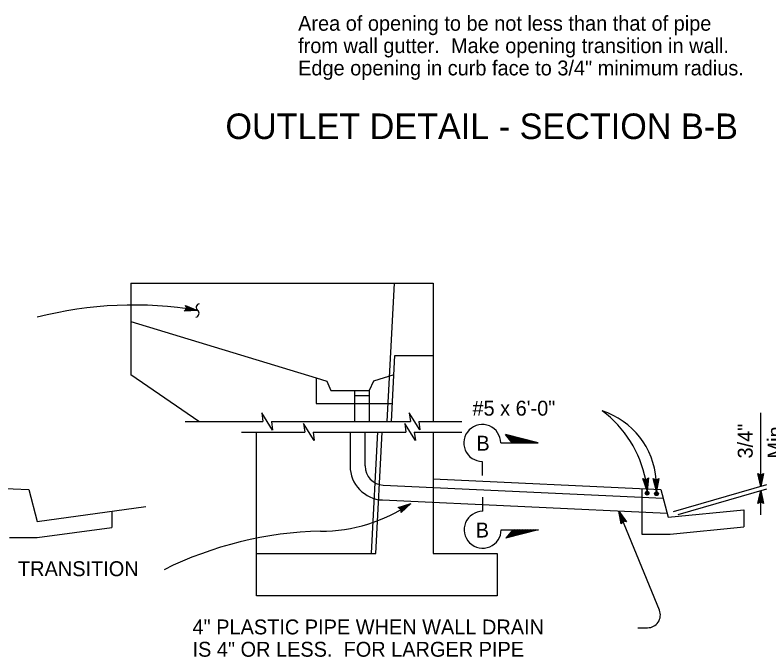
# Model space of a CAD drawing. Extents: x -894 to 866, y -472 to 714.
# Drawn here: x -532.9 to -178.8, y 106.7 to 408.5 of the extents above; entities that cross this region are included whole.
import ezdxf

# ---------------------------------------------------------------- set-up
doc = ezdxf.new("R2010")
doc.units = 0
for name, color, linetype in [('df_INLET', 7, 'Continuous'), ('mc_CURB-GUTTER', 7, 'Continuous'), ('pp_PRESENTATION', 7, 'Continuous'), ('rd_PROFILE-OG', 7, 'Continuous'), ('wall_RW-DETAIL', 7, 'Continuous'), ('wall_RW-DETAIL-anno', 7, 'Continuous')]:
    doc.layers.add(name, color=color, linetype=linetype)

msp = doc.modelspace()

# ---------------------------------------------------------------- linework, layer by layer
at = {"layer": 'df_INLET'}
for p, q in [((-373.52, 231.94), (-373.52, 217.41)), ((-366.52, 231.94), (-366.52, 217.41)), ((-366.52, 229.44), (-373.52, 229.44)), ((-375.52, 212.41), (-375.52, 196.49)), ((-368.52, 196.49), (-368.52, 212.41)), ((-359.94, 187.5), (-228.44, 181.36)), ((-360.27, 180.51), (-226.55, 174.26))]:
    msp.add_line(p, q, dxfattribs=at)
for radius in [16, 9]:
    msp.add_arc((-359.52, 196.49), radius, 180, 267.3246, dxfattribs=at)
at = {"layer": 'mc_CURB-GUTTER'}
for p, q in [((-391.52, 237.94), (-391.52, 225.94)), ((-391.52, 237.94), (-386.52, 236.41)), ((-355, 239.31), (-364.52, 236.41)), ((-386.52, 236.41), (-384.52, 231.94)), ((-364.52, 236.41), (-366.52, 231.94)), ((-384.52, 231.94), (-366.52, 231.94)), ((-391.52, 225.94), (-355.7, 225.94)), ((-633.52, 190.41), (-526.52, 185.41)), ((-336.52, 190.41), (-229.52, 185.41)), ((-526.52, 185.41), (-522.52, 170.41)), ((-238.52, 185.83), (-238.52, 164.47)), ((-229.52, 185.41), (-226.05, 172.4)), ((-522.52, 170.41), (-471.52, 177.41)), ((-487.52, 175.22), (-487.52, 167.64)), ((-226.05, 172.4), (-190.52, 175.86)), ((-190.52, 175.86), (-190.52, 167.84)), ((-522.52, 162.83), (-487.52, 167.64)), ((-225.15, 164.47), (-190.52, 167.84)), ((-238.52, 164.47), (-225.15, 164.47)), ((-535.52, 162.83), (-522.52, 162.83))]:
    msp.add_line(p, q, dxfattribs=at)
at = {"layer": 'pp_PRESENTATION'}
for p, q in [((-453.08, 217.41), (-416.51, 217.41)), ((-412.51, 217.41), (-407.01, 217.41)), ((-407.02, 217.41), (-347.6, 217.41)), ((-352.72, 217.43), (-347.22, 217.43)), ((-343.22, 217.43), (-337.72, 217.43)), ((-338.91, 217.41), (-323.01, 217.41)), ((-426.51, 212.41), (-402.21, 212.41)), ((-402.37, 212.42), (-396.87, 212.42)), ((-392.87, 212.42), (-387.37, 212.42)), ((-390.13, 212.41), (-349.95, 212.41)), ((-354.86, 212.43), (-349.36, 212.43)), ((-345.36, 212.43), (-339.86, 212.43)), ((-341.02, 212.41), (-323.01, 212.41)), ((-287.17, 207.31), (-302.52, 211.22)), ((-299.35, 207.31), (-302.52, 211.22)), ((-288.43, 207.31), (-302.19, 210.81)), ((-289.69, 207.31), (-301.86, 210.41)), ((-290.96, 207.31), (-301.53, 210)), ((-292.22, 207.31), (-301.21, 209.6)), ((-293.48, 207.31), (-300.88, 209.19)), ((-304.75, 207.31), (-287.17, 207.31)), ((-294.74, 207.31), (-300.55, 208.79)), ((-296.01, 207.31), (-300.22, 208.38)), ((-297.27, 207.31), (-299.89, 207.97)), ((-298.53, 207.31), (-299.56, 207.57)), ((-313.43, 198.63), (-313.43, 192.02)), ((-313.24, 175.22), (-313.24, 181.82)), ((-304.56, 166.54), (-286.98, 166.54)), ((-286.98, 166.54), (-302.33, 162.62)), ((-299.16, 166.54), (-302.33, 162.62)), ((-288.24, 166.54), (-302, 163.03)), ((-289.5, 166.54), (-301.67, 163.43)), ((-290.77, 166.54), (-301.34, 163.84)), ((-292.03, 166.54), (-301.01, 164.25)), ((-293.29, 166.54), (-300.69, 164.65)), ((-294.55, 166.54), (-300.36, 165.06)), ((-295.81, 166.54), (-300.03, 165.46)), ((-297.08, 166.54), (-299.7, 165.87)), ((-298.34, 166.54), (-299.37, 166.27))]:
    msp.add_line(p, q, dxfattribs=at)
for points in [[(-412.51, 217.41), (-412.01, 213.41), (-417.01, 221.41), (-416.51, 217.41)], [(-343.22, 217.43), (-342.72, 213.43), (-347.72, 221.43), (-347.22, 217.43)], [(-392.87, 212.42), (-392.37, 208.42), (-397.37, 216.42), (-396.87, 212.42)], [(-345.36, 212.43), (-344.86, 208.43), (-349.86, 216.43), (-349.36, 212.43)]]:
    msp.add_lwpolyline(points, dxfattribs=at)
for centre, start, end in [((-313.43, 207.31), 0, 270.0005), ((-313.24, 166.54), 89.9995, 360)]:
    msp.add_arc(centre, 8.68, start, end, dxfattribs=at)
at = {"layer": 'rd_PROFILE-OG'}
msp.add_line((-478.52, 264.41), (-391.52, 237.94), dxfattribs=at)
at = {"layer": 'wall_RW-DETAIL'}
for p, q in [((-478.52, 282.41), (-336.52, 282.41)), ((-478.52, 282.41), (-478.52, 239.41)), ((-358.15, 217.41), (-354.73, 282.41)), ((-336.52, 282.41), (-336.52, 217.41)), ((-356.15, 217.41), (-354.52, 248.41)), ((-354.52, 248.41), (-336.52, 248.41)), ((-446.52, 217.41), (-478.52, 239.41)), ((-365.52, 155.52), (-362.52, 212.52)), ((-419.52, 135.41), (-419.52, 212.41)), ((-363.52, 155.41), (-360.52, 212.41)), ((-336.52, 212.41), (-336.52, 155.41)), ((-419.52, 155.41), (-363.52, 155.41)), ((-336.52, 155.41), (-306.52, 155.41)), ((-306.52, 155.41), (-306.52, 135.41)), ((-306.52, 135.41), (-419.52, 135.41))]:
    msp.add_line(p, q, dxfattribs=at)
at = {"layer": 'wall_RW-DETAIL-anno'}
for p, q in [((-453.29, 269.31), (-452.28, 270.49)), ((-447.15, 269.63), (-453.29, 269.31)), ((-453.29, 269.31), (-453.29, 269.31)), ((-448.52, 269.86), (-453, 269.63)), ((-452.28, 270.49), (-452.85, 271.94)), ((-452.85, 271.94), (-452.85, 271.94)), ((-452.85, 271.94), (-447.15, 269.63)), ((-449.88, 270.09), (-452.77, 269.94)), ((-452.69, 271.56), (-448.51, 269.86)), ((-452.52, 271.16), (-449.88, 270.09)), ((-451.24, 270.32), (-452.47, 270.26)), ((-452.4, 270.79), (-451.24, 270.32)), ((-447.15, 269.63), (-447.15, 269.63)), ((-182.61, 186.93), (-182.61, 221.45)), ((-182.61, 186.93), (-183.94, 192.93)), ((-183.94, 192.93), (-183.94, 192.93)), ((-183.94, 192.93), (-182.61, 192.12)), ((-182.61, 188.32), (-183.58, 192.69)), ((-182.61, 189.69), (-183.23, 192.51)), ((-182.61, 191.07), (-182.88, 192.28)), ((-182.61, 192.12), (-181.27, 192.93)), ((-181.27, 192.93), (-182.61, 186.93)), ((-181.63, 192.71), (-182.61, 188.3)), ((-181.99, 192.47), (-182.61, 189.69)), ((-182.33, 192.3), (-182.61, 191.07)), ((-181.27, 192.93), (-181.27, 192.93)), ((-236, 184.8), (-238.05, 190.59)), ((-238.05, 190.59), (-238.05, 190.59)), ((-238.05, 190.59), (-236.63, 189.96)), ((-236.17, 186.18), (-237.66, 190.4)), ((-236.33, 187.54), (-237.3, 190.27)), ((-236.5, 188.91), (-236.91, 190.08)), ((-236.63, 189.96), (-235.4, 190.92)), ((-236.63, 189.92), (-236, 184.8)), ((-236.38, 190.17), (-236.5, 188.91)), ((-236.05, 190.38), (-236.33, 187.54)), ((-235.72, 190.66), (-236.16, 186.17)), ((-235.4, 190.92), (-236, 184.8)), ((-235.4, 190.92), (-235.4, 190.92)), ((-231.59, 184.62), (-233.12, 190.57)), ((-233.12, 190.57), (-233.12, 190.57)), ((-233.12, 190.57), (-231.76, 189.82)), ((-231.64, 186.01), (-232.75, 190.35)), ((-231.68, 187.38), (-232.4, 190.18)), ((-231.73, 188.76), (-232.03, 189.96)), ((-231.77, 190.01), (-231.59, 184.62)), ((-231.76, 189.82), (-230.45, 190.66)), ((-231.49, 190), (-231.73, 188.76)), ((-231.15, 190.19), (-231.68, 187.38)), ((-230.8, 190.43), (-231.64, 186)), ((-230.45, 190.66), (-231.59, 184.62)), ((-230.45, 190.66), (-230.45, 190.66)), ((-223.66, 175.09), (-179.73, 187.76)), ((-236, 184.8), (-236, 184.8)), ((-231.59, 184.62), (-231.59, 184.62)), ((-221.38, 173.75), (-179.73, 185.75)), ((-183.95, 178.92), (-182.61, 184.92)), ((-182.61, 186.93), (-182.61, 186.93)), ((-182.61, 173.58), (-182.61, 184.92)), ((-182.61, 184.92), (-182.61, 184.92)), ((-182.61, 184.92), (-181.28, 178.92)), ((-183.6, 179.14), (-182.61, 183.54)), ((-183.24, 179.37), (-182.61, 182.16)), ((-182.89, 179.55), (-182.61, 180.78)), ((-182.61, 183.53), (-181.64, 179.15)), ((-182.61, 182.16), (-181.99, 179.33)), ((-182.61, 180.78), (-182.35, 179.57)), ((-352.89, 176.93), (-347.08, 178.92)), ((-352.52, 176.74), (-348.25, 178.2)), ((-352.13, 176.56), (-349.43, 177.48)), ((-349.43, 177.48), (-351.51, 175.47)), ((-347.08, 178.92), (-351.5, 174.65)), ((-348.26, 178.19), (-351.48, 175.08)), ((-347.08, 178.92), (-347.08, 178.92)), ((-182.61, 179.72), (-183.95, 178.92)), ((-183.95, 178.92), (-183.95, 178.92)), ((-181.28, 178.92), (-182.61, 179.72)), ((-181.28, 178.92), (-181.28, 178.92)), ((-351.51, 176.21), (-352.89, 176.93)), ((-352.89, 176.93), (-352.89, 176.93)), ((-351.8, 176.35), (-350.61, 176.76)), ((-351.5, 174.65), (-351.51, 176.21)), ((-350.61, 176.76), (-351.5, 175.9)), ((-351.5, 174.65), (-351.5, 174.65)), ((-230.23, 128.71), (-249.24, 175.32)), ((-248.21, 169.26), (-249.24, 175.32)), ((-249.24, 175.32), (-249.24, 175.32)), ((-249.24, 175.32), (-245.74, 170.27)), ((-247.96, 169.6), (-248.72, 174.05)), ((-248.71, 174.04), (-246.16, 170.35)), ((-247.27, 170.51), (-248.21, 169.26)), ((-247.72, 169.95), (-248.2, 172.76)), ((-248.2, 172.76), (-246.55, 170.38)), ((-247.46, 170.24), (-247.67, 171.48)), ((-247.67, 171.48), (-246.97, 170.47)), ((-245.74, 170.27), (-247.27, 170.51)), ((-245.74, 170.27), (-245.74, 170.27)), ((-248.21, 169.26), (-248.21, 169.26)), ((-240.31, 120.36), (-235.78, 120.45))]:
    msp.add_line(p, q, dxfattribs=at)
for centre, radius in [((-236.01, 183.7), 0.879), ((-236.01, 183.7), 0.773), ((-236.01, 183.7), 0.668), ((-236.01, 183.7), 0.562), ((-236.01, 183.7), 0.457), ((-231.61, 183.47), 0.879), ((-231.61, 183.47), 0.773), ((-236.01, 183.7), 0.352), ((-236.01, 183.7), 0.246), ((-236.01, 183.7), 0.105), ((-231.61, 183.47), 0.668), ((-231.61, 183.47), 0.562), ((-231.61, 183.47), 0.457), ((-231.61, 183.47), 0.352), ((-231.61, 183.47), 0.246), ((-231.61, 183.47), 0.105)]:
    msp.add_circle(centre, radius, dxfattribs=at)
for centre, radius, start, end in [((-446.07, 271.03), 1.77, 99.365, 232.4038), ((-477.23, 91.9), 180.26, 80.3946, 104.5369), ((-448.23, 268.23), 1.77, 279.365, 52.4038), ((-268.53, 187.35), 36.86, 4.1464, 71.8889), ((-289.49, 179.29), 53.92, 11.3738, 53.0507), ((-389.01, 239.89), 74, 269.6845, 304.521), ((-384.95, -10.21), 176.16, 91.4536, 116.2772), ((-235.78, 126.45), 6, 270, 22.1874)]:
    msp.add_arc(centre, radius, start, end, dxfattribs=at)

# ---------------------------------------------------------------- texts
at = {"layer": 'pp_PRESENTATION'}
for p in [(-316.21, 203.71), (-316.53, 162.87)]:
    msp.add_text('B', height=7, dxfattribs=at).set_placement(p)
at = {"layer": 'wall_RW-DETAIL-anno'}
for s, height, p in [('Area of opening to be not less than that of pipe', 7, (-399.95, 401.1)), ('from wall gutter.  Make opening transition in wall.', 7, (-399.95, 390.6)), ('Edge opening in curb face to 3/4" minimum radius.', 7, (-399.95, 380.1)), ('OUTLET DETAIL - SECTION B-B', 12, (-434.09, 350.2)), ('#5 x 6\'-0"', 7, (-318.06, 220.16)), ('TRANSITION', 7, (-531.53, 144.71)), ('4" PLASTIC PIPE WHEN WALL DRAIN', 7, (-449.55, 117.33)), ('IS 4" OR LESS.  FOR LARGER PIPE', 7, (-449.55, 106.83))]:
    msp.add_text(s, height=height, dxfattribs=at).set_placement(p)
for s, p in [('3/4"', (-186.43, 200.02)), ('Min', (-172.43, 200.02))]:
    msp.add_text(s, height=7, rotation=90, dxfattribs=at).set_placement(p)

doc.saveas('drawing.dxf')
